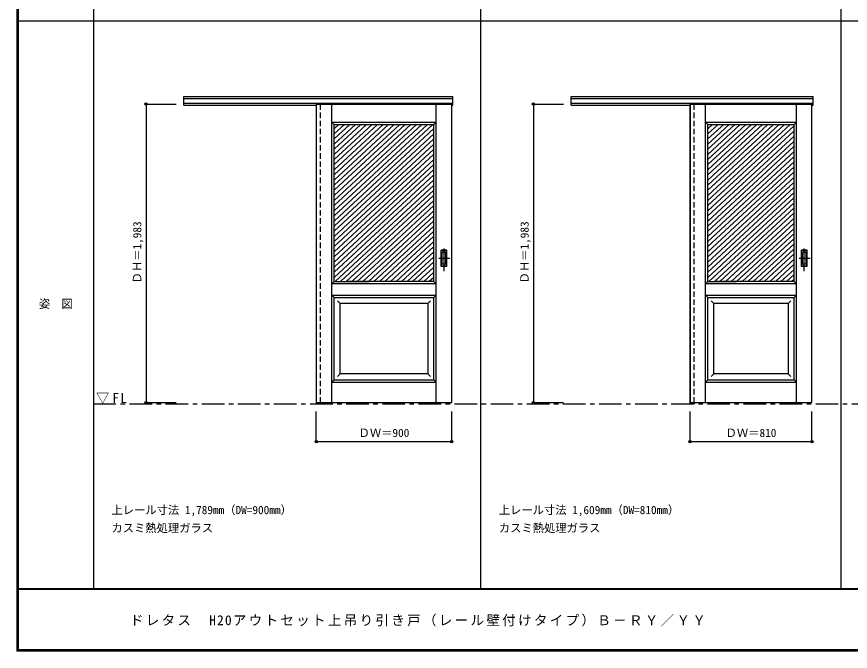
# Model space of a CAD drawing. Units: millimetres, scale not verified. Extents: x -6000 to 5700, y -4307 to 4260.
# Drawn here: x -6000 to -460, y -4205 to 12 of the extents above; entities that cross this region are included whole.
import ezdxf
from ezdxf.enums import TextEntityAlignment as Align

# ---------------------------------------------------------------- set-up
doc = ezdxf.new("R2010")
doc.units = ezdxf.units.MM
doc.header["$LTSCALE"] = 30
doc.header["$PDMODE"] = 32
doc.header["$PDSIZE"] = 15
doc.linetypes.add('CHAIN1', pattern=[8, 5, -1, 1, -1])
doc.linetypes.add('DASHED1', pattern=[1.8, 1.2, -0.6])
for name, color, linetype in [('0-1_通り芯', 7, 'CHAIN1'), ('0-2_扉', 7, 'Continuous'), ('0-4_枠', 3, 'Continuous'), ('0-6_引手', 7, 'Continuous'), ('0-A_文字', 7, 'Continuous'), ('0-B_寸法', 4, 'Continuous'), ('0-C_ハッチ', 4, 'Continuous'), ('F-1_枠', 6, 'Continuous'), ('F-A_文字', 7, 'Continuous')]:
    doc.layers.add(name, color=color, linetype=linetype)
doc.styles.add('ＭＳ ゴシック', font='')
doc.styles.get('ＭＳ ゴシック').set_extended_font_data('MS Gothic')

msp = doc.modelspace()

# ---------------------------------------------------------------- linework, layer by layer
at = {"layer": '0-1_通り芯'}
msp.add_line((-5490, -2560.5), (1678, -2560.5), dxfattribs=at)
at = {"layer": '0-2_扉'}
for p, q in [((-4009, -568.5), (-4009, -2551.5)), ((-4009, -568.5), (-3109, -568.5)), ((-3905.5, -2550.88), (-3905.5, -568.5)), ((-3212.5, -2550.88), (-3212.5, -568.5)), ((-3109, -2551.5), (-3109, -568.5)), ((-1525, -568.5), (-1525, -2551.5)), ((-1525, -568.5), (-715, -568.5)), ((-1421.5, -2551.5), (-1421.5, -568.5)), ((-818.5, -2551.5), (-818.5, -568.5)), ((-715, -2551.5), (-715, -568.5)), ((-3905.5, -688.5), (-3890.5, -703.5)), ((-3890.5, -1606.45), (-3890.5, -703.5)), ((-3890.5, -703.5), (-3227.5, -703.5)), ((-3227.5, -1748.5), (-3227.5, -703.5)), ((-1421.5, -688.5), (-1406.5, -703.5)), ((-1406.5, -1617.26), (-1406.5, -703.5)), ((-1406.5, -703.5), (-833.5, -703.5)), ((-833.5, -1748.5), (-833.5, -703.5)), ((-3890.31, -886.5), (-3890.5, -886.5)), ((-1406.31, -886.5), (-1406.5, -886.5)), ((-3890.5, -1748.5), (-3890.5, -1606.45)), ((-1406.5, -1748.5), (-1406.5, -1606.45)), ((-3905.5, -1763.5), (-3890.5, -1748.5)), ((-3890.5, -1748.5), (-3656.5, -1748.5)), ((-3227.5, -1748.5), (-3800.5, -1748.5)), ((-1421.5, -1763.5), (-1406.5, -1748.5)), ((-1406.5, -1748.5), (-1217.5, -1748.5)), ((-833.5, -1748.5), (-1361.5, -1748.5)), ((-3905.5, -1838.5), (-3890.5, -1853.5)), ((-3905.5, -1838.5), (-3212.5, -1838.5)), ((-3890.5, -1853.5), (-3227.5, -1853.5)), ((-3890.5, -2401.5), (-3890.5, -1853.5)), ((-3850.5, -1893.5), (-3868.18, -1875.82)), ((-3267.5, -1893.5), (-3249.82, -1875.82)), ((-3227.5, -1853.5), (-3212.5, -1838.5)), ((-3227.5, -2401.5), (-3227.5, -1853.5)), ((-1421.5, -1838.5), (-1406.5, -1853.5)), ((-1421.5, -1838.5), (-818.5, -1838.5)), ((-1406.5, -2401.5), (-1406.5, -1853.5)), ((-1366.46, -1893.5), (-1384.14, -1875.82)), ((-873.5, -1893.5), (-855.82, -1875.82)), ((-833.5, -2401.5), (-833.5, -1853.5)), ((-3267.5, -1893.5), (-3850.54, -1893.5)), ((-3850.54, -2361.5), (-3850.54, -1893.5)), ((-3267.5, -1893.5), (-3267.5, -2361.5)), ((-873.5, -1893.5), (-1366.5, -1893.5)), ((-1366.5, -2361.5), (-1366.5, -1893.5)), ((-873.5, -1893.5), (-873.5, -2361.5)), ((-3850.54, -2361.5), (-3868.21, -2379.18)), ((-3850.54, -2361.5), (-3850.54, -2360.07)), ((-3267.5, -2361.5), (-3850.54, -2361.5)), ((-3267.5, -2361.5), (-3249.82, -2379.18)), ((-1366.5, -2361.5), (-1384.18, -2379.18)), ((-1366.5, -2361.5), (-1366.5, -2360.07)), ((-873.5, -2361.5), (-1366.5, -2361.5)), ((-873.5, -2361.5), (-855.82, -2379.18)), ((-3890.5, -2401.5), (-3905.5, -2416.5)), ((-3905.5, -2416.5), (-3212.5, -2416.5)), ((-1406.5, -2401.5), (-1421.5, -2416.5)), ((-1421.5, -2416.5), (-818.5, -2416.5)), ((-4009, -2551.5), (-3109, -2551.5)), ((-1525, -2551.5), (-715, -2551.5))]:
    msp.add_line(p, q, dxfattribs=at)
for points in [[(-3905.5, -688.5), (-3212.5, -688.5), (-3227.5, -703.5)], [(-1421.5, -688.5), (-818.5, -688.5), (-833.5, -703.5)], [(-3227.5, -1748.5), (-3212.5, -1763.5), (-3905.5, -1763.5)], [(-833.5, -1748.5), (-818.5, -1763.5), (-1421.5, -1763.5)], [(-1406.5, -1853.5), (-833.5, -1853.5), (-818.5, -1838.5)], [(-3890.5, -2401.5), (-3227.5, -2401.5), (-3212.5, -2416.5)], [(-1406.5, -2401.5), (-833.5, -2401.5), (-818.5, -2416.5)]]:
    msp.add_lwpolyline(points, dxfattribs=at)
at = {"layer": '0-4_枠'}
for p, q in [((-4890, -518.5), (-3101, -518.5)), ((-4890, -575.5), (-4890, -518.5)), ((-4890, -531.5), (-3101, -531.5)), ((-2316, -518.5), (-707, -518.5)), ((-2316, -575.5), (-2316, -518.5)), ((-2316, -531.5), (-707, -531.5)), ((-4890, -563.5), (-3101, -563.5)), ((-4890, -575.5), (-4009, -575.5)), ((-4010, -563.5), (-4010, -2560.5)), ((-3982, -568.5), (-3982, -563.5)), ((-2316, -563.5), (-707, -563.5)), ((-2316, -575.5), (-1525, -575.5)), ((-1526, -563.5), (-1526, -2560.5)), ((-1498, -568.5), (-1498, -563.5)), ((-4010, -2560.5), (-3982, -2560.5)), ((-3982, -2551.5), (-3982, -2560.5)), ((-1526, -2560.5), (-1498, -2560.5)), ((-1498, -2551.5), (-1498, -2560.5))]:
    msp.add_line(p, q, dxfattribs=at)
at = {"layer": '0-4_枠', "color": 4, "linetype": 'DASHED1'}
for p, q in [((-3982, -2551.5), (-3982, -568.5)), ((-1498, -2551.5), (-1498, -568.5))]:
    msp.add_line(p, q, dxfattribs=at)
at = {"layer": '0-4_枠'}
for points in [[(-3109, -575.5), (-3101, -575.5), (-3101, -518.5)], [(-715, -575.5), (-707, -575.5), (-707, -518.5)]]:
    msp.add_lwpolyline(points, dxfattribs=at)
at = {"layer": '0-6_引手'}
for p, q in [((-3141, -1539), (-3179, -1539)), ((-3179, -1649), (-3179, -1539)), ((-3141, -1649), (-3141, -1539)), ((-747, -1539), (-785, -1539)), ((-785, -1649), (-785, -1539)), ((-747, -1649), (-747, -1539)), ((-3147.5, -1555), (-3172.5, -1555)), ((-3172.5, -1633), (-3172.5, -1555)), ((-3147.5, -1633), (-3147.5, -1555)), ((-753.5, -1555), (-778.5, -1555)), ((-778.5, -1633), (-778.5, -1555)), ((-753.5, -1633), (-753.5, -1555)), ((-3141, -1649), (-3179, -1649)), ((-3147.5, -1633), (-3172.5, -1633)), ((-747, -1649), (-785, -1649)), ((-753.5, -1633), (-778.5, -1633))]:
    msp.add_line(p, q, dxfattribs=at)
at = {"layer": '0-6_引手', "linetype": 'DASHED1'}
for p, q in [((-3176, -1645), (-3176, -1543)), ((-782, -1645), (-782, -1543)), ((-750, -1543), (-782, -1543)), ((-750, -1645), (-750, -1543)), ((-3144, -1645), (-3176, -1645)), ((-750, -1645), (-782, -1645))]:
    msp.add_line(p, q, dxfattribs=at)
at = {"layer": '0-6_引手', "linetype": 'CHAIN1'}
for p, q in [((-3160, -1679.23), (-3160, -1508.38)), ((-766, -1679.23), (-766, -1508.38)), ((-3121.93, -1594), (-3194.44, -1594)), ((-727.93, -1594), (-800.44, -1594))]:
    msp.add_line(p, q, dxfattribs=at)
at = {"layer": '0-6_引手', "linetype": 'DASHED1'}
msp.add_lwpolyline([(-3144, -1645), (-3144, -1543), (-3176, -1543)], dxfattribs=at)
at = {"layer": '0-B_寸法'}
for p, q in [((-5140, -568.5), (-5140, -2551.5)), ((-5140, -568.5), (-4940, -568.5)), ((-2566, -568.5), (-2566, -2551.5)), ((-2566, -568.5), (-2366, -568.5)), ((-5140, -2551.5), (-4940, -2551.5)), ((-2566, -2551.5), (-2366, -2551.5)), ((-4009, -2812.5), (-4009, -2612.5)), ((-3109, -2812.5), (-3109, -2612.5)), ((-1525, -2812.5), (-1525, -2612.5)), ((-715, -2812.5), (-715, -2612.5)), ((-3109, -2812.5), (-4009, -2812.5)), ((-715, -2812.5), (-1525, -2812.5))]:
    msp.add_line(p, q, dxfattribs=at)
at = {"layer": '0-B_寸法', "color": 7}
for p in [(-5140, -568.5), (-2566, -568.5), (-5140, -2551.5), (-2566, -2551.5), (-4009, -2812.5), (-3109, -2812.5), (-1525, -2812.5), (-715, -2812.5)]:
    msp.add_point(p, dxfattribs=at)
at = {"layer": '0-C_ハッチ'}
for p, q in [((-3822.36, -703.5), (-3890.5, -766.6)), ((-3785.56, -703.5), (-3890.5, -800.67)), ((-3748.76, -703.5), (-3890.5, -834.74)), ((-3711.97, -703.5), (-3890.5, -868.81)), ((-3859.15, -703.5), (-3890.5, -732.53)), ((-3675.17, -703.5), (-3890.5, -902.88)), ((-3638.37, -703.5), (-3890.5, -936.95)), ((-3601.58, -703.5), (-3890.5, -971.02)), ((-3564.78, -703.5), (-3890.5, -1005.09)), ((-3527.98, -703.5), (-3890.5, -1039.16)), ((-3491.18, -703.5), (-3890.5, -1073.24)), ((-3454.39, -703.5), (-3890.5, -1107.31)), ((-3417.59, -703.5), (-3890.5, -1141.38)), ((-3380.79, -703.5), (-3890.5, -1175.45)), ((-3233.61, -703.5), (-3890.5, -1311.73)), ((-3344, -703.5), (-3890.5, -1209.52)), ((-3307.2, -703.5), (-3890.5, -1243.59)), ((-3270.4, -703.5), (-3890.5, -1277.66)), ((-1338.36, -703.5), (-1406.5, -766.6)), ((-1301.56, -703.5), (-1406.5, -800.67)), ((-1264.76, -703.5), (-1406.5, -834.74)), ((-1227.97, -703.5), (-1406.5, -868.81)), ((-1375.15, -703.5), (-1406.5, -732.53)), ((-1191.17, -703.5), (-1406.5, -902.88)), ((-1154.37, -703.5), (-1406.5, -936.95)), ((-1117.58, -703.5), (-1406.5, -971.02)), ((-1080.78, -703.5), (-1406.5, -1005.09)), ((-1043.98, -703.5), (-1406.5, -1039.16)), ((-1007.18, -703.5), (-1406.5, -1073.24)), ((-970.39, -703.5), (-1406.5, -1107.31)), ((-933.59, -703.5), (-1406.5, -1141.38)), ((-896.79, -703.5), (-1406.5, -1175.45)), ((-860, -703.5), (-1406.5, -1209.52)), ((-833.5, -713.04), (-1406.5, -1243.59)), ((-3227.5, -731.92), (-3890.5, -1345.8)), ((-3227.5, -765.99), (-3890.5, -1379.88)), ((-833.5, -747.11), (-1406.5, -1277.66)), ((-3227.5, -800.06), (-3890.5, -1413.95)), ((-833.5, -781.18), (-1406.5, -1311.73)), ((-833.5, -815.25), (-1406.5, -1345.8)), ((-3227.5, -834.13), (-3890.5, -1448.02)), ((-3227.5, -868.2), (-3890.5, -1482.09)), ((-833.5, -849.32), (-1406.5, -1379.88)), ((-833.5, -883.39), (-1406.5, -1413.95)), ((-3227.5, -902.27), (-3890.5, -1516.16)), ((-3227.5, -936.34), (-3890.5, -1550.23)), ((-833.5, -917.46), (-1406.5, -1448.02)), ((-3227.5, -970.41), (-3890.5, -1584.3)), ((-833.5, -951.53), (-1406.5, -1482.09)), ((-833.5, -985.6), (-1406.5, -1516.16)), ((-3227.5, -1004.48), (-3890.5, -1618.37)), ((-3227.5, -1038.56), (-3890.5, -1652.44)), ((-833.5, -1019.68), (-1406.5, -1550.23)), ((-3227.5, -1072.63), (-3890.5, -1686.52)), ((-3227.5, -1106.7), (-3890.5, -1720.59)), ((-833.5, -1053.75), (-1406.5, -1584.3)), ((-833.5, -1087.82), (-1406.5, -1618.37)), ((-3227.5, -1140.77), (-3883.85, -1748.5)), ((-833.5, -1121.89), (-1406.5, -1652.44)), ((-833.5, -1155.96), (-1406.5, -1686.52)), ((-3227.5, -1174.84), (-3847.05, -1748.5)), ((-3227.5, -1208.91), (-3810.26, -1748.5)), ((-833.5, -1190.03), (-1406.5, -1720.59)), ((-3227.5, -1242.98), (-3773.46, -1748.5)), ((-833.5, -1224.1), (-1399.85, -1748.5)), ((-833.5, -1258.17), (-1363.05, -1748.5)), ((-3227.5, -1277.05), (-3736.66, -1748.5)), ((-3227.5, -1311.12), (-3699.87, -1748.5)), ((-833.5, -1292.24), (-1326.26, -1748.5)), ((-833.5, -1326.31), (-1289.46, -1748.5)), ((-3227.5, -1345.19), (-3663.07, -1748.5)), ((-3227.5, -1379.27), (-3626.27, -1748.5)), ((-833.5, -1360.39), (-1252.66, -1748.5)), ((-3227.5, -1413.34), (-3589.48, -1748.5)), ((-833.5, -1394.46), (-1215.87, -1748.5)), ((-833.5, -1428.53), (-1179.07, -1748.5)), ((-3227.5, -1447.41), (-3552.68, -1748.5)), ((-3227.5, -1481.48), (-3515.88, -1748.5)), ((-833.5, -1462.6), (-1142.27, -1748.5)), ((-3227.5, -1515.55), (-3479.09, -1748.5)), ((-3227.5, -1549.62), (-3442.29, -1748.5)), ((-833.5, -1496.67), (-1105.48, -1748.5)), ((-833.5, -1530.74), (-1068.68, -1748.5)), ((-3227.5, -1583.69), (-3405.49, -1748.5)), ((-833.5, -1564.81), (-1031.88, -1748.5)), ((-833.5, -1598.88), (-995.09, -1748.5)), ((-3227.5, -1617.76), (-3368.7, -1748.5)), ((-3227.5, -1651.83), (-3331.9, -1748.5)), ((-833.5, -1632.95), (-958.29, -1748.5)), ((-3227.5, -1685.91), (-3295.1, -1748.5)), ((-833.5, -1667.03), (-921.49, -1748.5)), ((-833.5, -1701.1), (-884.7, -1748.5)), ((-3227.5, -1719.98), (-3258.31, -1748.5)), ((-833.5, -1735.17), (-847.9, -1748.5))]:
    msp.add_line(p, q, dxfattribs=at)
at = {"layer": 'F-1_枠'}
for p, q in [((-6000, 4175), (-6000, -4205)), ((-5995, 4175), (-5995, -4205)), ((-5990, 4175), (-5990, -4205)), ((-5490, 4175), (-5490, -3790)), ((-2916, -3790), (-2916, 4175)), ((-522, -3790), (-522, 4175)), ((-6000, -15.5), (5700, -15.5)), ((5700, -3790), (-6000, -3790)), ((5700, -3795), (-6000, -3795)), ((5700, -4195), (-6000, -4195)), ((5700, -4200), (-6000, -4200)), ((5700, -4205), (-6000, -4205))]:
    msp.add_line(p, q, dxfattribs=at)

# ---------------------------------------------------------------- texts
at = {"layer": '0-A_文字', "style": 'ＭＳ ゴシック'}
for s, p in [('上レール寸法 1,789mm（DW=900mm）', (-5370, -3310)), ('上レール寸法 1,609mm（DW=810mm）', (-2796, -3310)), ('カスミ熱処理ガラス', (-5370, -3430)), ('カスミ熱処理ガラス', (-2796, -3430))]:
    msp.add_text(s, height=54.99, dxfattribs=at).set_placement(p, align=Align.BOTTOM_LEFT)
at = {"layer": '0-A_文字', "insert": (-5471.25, -2560.5), "char_height": 65.98, "attachment_point": 7, "style": 'ＭＳ ゴシック'}
msp.add_mtext('\\T1.26;\\W0.95;▽FL', dxfattribs=at)
at = {"layer": '0-B_寸法', "color": 7, "style": 'ＭＳ ゴシック'}
for p in [(-5155, -1760.25), (-2581, -1760.25)]:
    msp.add_text('ＤＨ＝1,983', height=54.99, rotation=90, dxfattribs=at).set_placement(p, align=Align.BOTTOM_LEFT)
for s, p in [('ＤＷ＝900', (-3727.75, -2797.5)), ('ＤＷ＝810', (-1288.75, -2797.5))]:
    msp.add_text(s, height=54.99, dxfattribs=at).set_placement(p, align=Align.BOTTOM_LEFT)
at = {"layer": 'F-A_文字', "style": 'ＭＳ ゴシック'}
msp.add_text('姿\u3000図', height=54.99, dxfattribs=at).set_placement((-5852.5, -1940.25), align=Align.BOTTOM_LEFT)
at = {"layer": 'F-A_文字', "insert": (-5247.55, -4040), "char_height": 65.98, "attachment_point": 7, "style": 'ＭＳ ゴシック'}
msp.add_mtext('\\T1.17;ドレタス\u3000H20アウトセット上吊り引き戸（レール壁付けタイプ）Ｂ－ＲＹ／ＹＹ', dxfattribs=at)

doc.saveas('drawing.dxf')
